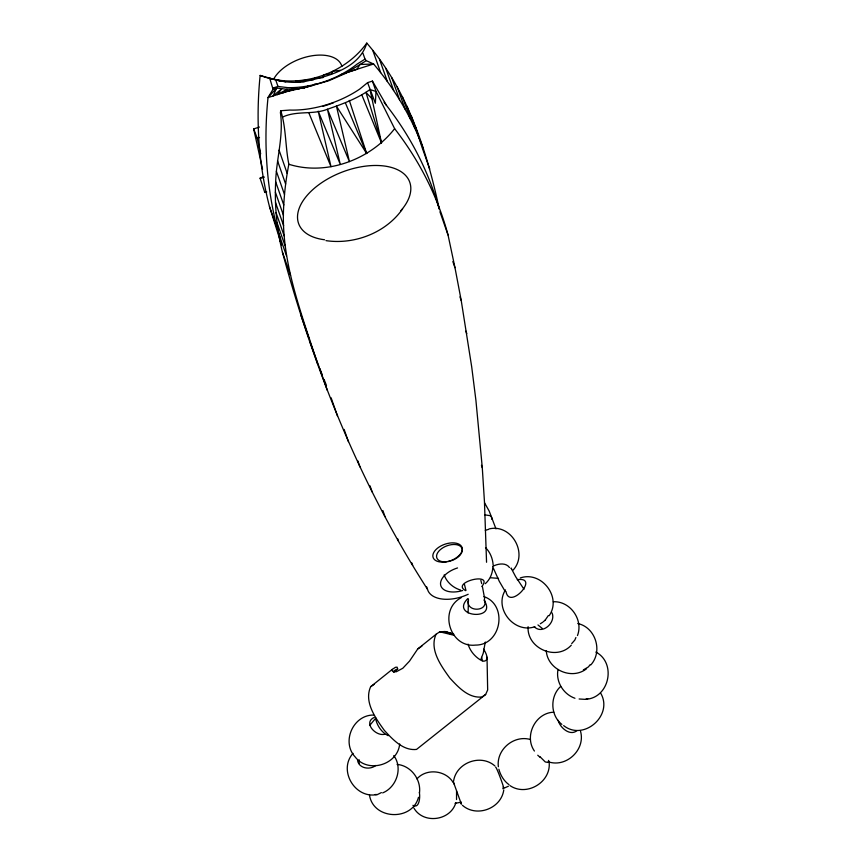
<?xml version="1.0" encoding="UTF-8"?>
<svg xmlns="http://www.w3.org/2000/svg" width="862" height="862" viewBox="0 0 862 862"><rect width="100%" height="100%" fill="white"/><g stroke="black" fill="none" stroke-linecap="round" stroke-linejoin="round"><path stroke-width="1.29" d="M528.104 626.685C526.574 648.45 556.55 661.423 571.29 645.185M498.365 766.749C496.135 749.638 513.86 734.726 530.324 739.488M549.04 761.48C551.949 781.802 526.779 797.124 509.981 785.594M359.045 763.516L359.131 759.767M483.55 649.151C485.608 652.178 490.047 660.529 483.819 661.251L481.761 660.68C475.35 657.286 470.102 651.155 468.055 644.129M468.195 594.263A31.14 17.66 -19.2 0 1 427.498 589.285C360.909 485.856 314.447 370.649 282.424 252.178C276.777 229.184 274.493 205.425 275.668 181.785C276.39 158.543 283.77 136.002 280.409 112.62L280.764 110.735L289.858 110.067A73.173 40.988 -19.1 0 0 359.799 89.023L367.589 82.644L372.427 81.082L386.532 105.455A913.623 518.224 -19.2 0 1 438.952 208.216M317.766 364.367C301.366 312.744 280.139 260.195 283.77 205.005C284.503 191.321 286.184 177.701 288.856 164.265C285.247 146.615 286.206 127.932 280.764 110.735M419.503 792.749C421.162 779.248 410.797 765.618 397.102 764.4M506.037 591.537C509.183 610.727 540.517 576.085 517.254 579.706M485.295 642.018L483.259 653.148L481.018 659.064M558.026 669.451C555.57 681.648 563.349 694.212 574.954 698.263M280.538 238.989L277.338 228.775A913.623 563.198 -19.5 0 1 268.007 97.589L273.038 89.249L269.687 78.183L260.141 75.425A913.623 563.198 -19.5 0 0 269.483 206.611L281.551 244.862M575.902 637.514L574.825 640.067L571.7 643.591M492.73 568.22C492.331 574.038 489.724 579.835 485.295 583.671M548.685 760.392L547.833 762.428L545.237 761.933L539.946 756.653M456.537 799.537L456.558 791.014M399.677 743.938C397.856 764.853 367.977 773.774 355.209 756.987C341.115 742.096 353.097 714.792 373.602 715.051M468.109 612.914L468.443 599.101M577.475 635.553C583.563 619.832 570.267 600.911 553.318 601.751M439.372 209.509C426.679 150.193 407.252 89.723 366.781 43.1C359.282 68.766 327.204 76.61 304.232 81.642C292.724 83.452 280.764 81.718 269.687 78.183L285.742 81.847M453.552 781.317C456.117 762.633 480.791 753.453 494.917 765.973M503.774 789.948C501.221 808.631 476.546 817.812 462.42 805.291M590.179 664.645L588.39 666.919L583.348 669.914M577.012 730.577C570.127 736.557 559.847 727.593 558.156 720.309M418.49 797.296C412.198 821.475 373.138 819.913 369.464 794.969M393.74 672.155L397.673 669.009L397.091 667.156L395.464 667.307L392.221 669.429L370.649 686.723C363.742 702.034 375.724 718.348 384.366 730.405C392.684 739.391 403.082 750.921 416.529 749.423L485.64 694.492L487.666 689.945L487.019 657.178M453.724 634.12L444.921 631.523L439.771 631.792L436.053 634.281C429.147 649.592 441.128 665.906 449.77 677.963C458.088 686.949 468.486 698.479 481.933 696.981L485.64 694.492M455.847 802.705C450.61 820.839 423.307 824.492 413.857 807.996M495.607 767.158C496.717 766.932 506.048 792.846 503.052 787.049M505.488 589.888C493.581 608.486 514.237 633.872 534.882 626.739M549.169 615.694C562.078 597.172 541.411 570.622 520.292 577.939M548.34 615.543L545.237 620.047M513.084 570.148C528.546 553.372 511.252 523.406 489.002 528.956M353.043 753.345C337.807 770.229 355.133 799.203 377.114 794.527M436.053 634.281L417.725 648.978L409.493 661.143L402.802 668.255L396.229 671.778L393.126 671.617L392.296 671.078L392.221 669.429M366.781 43.1C343.561 75.285 297.444 89.842 260.141 75.425M590.804 664.904C603.066 651.532 595.674 627.288 577.755 623.528M455.071 803.33L461.385 802.156M402.608 208.863C386.014 232.762 354.465 244.851 325.976 240.638M369.906 725.211L375.843 718.057M560.666 686.443C549.859 696.248 550.247 715.331 561.862 724.403M288.856 164.265C326.676 176.171 370.595 159.448 394.634 128.675L376.026 91.458L372.427 81.082M416.96 778.892C426.485 767.977 445.913 770.219 453.196 782.567M481.783 586.537C494.432 571.204 449.813 582.4 465.749 590.686M543.728 621.405L545.107 620.177M467.829 598.54C449.145 616.944 498.053 621.567 484.121 600.318M492.805 566.323C497.773 563.737 505.757 562.25 509.474 567.519M461.062 597.775C438.295 609.876 449.835 647.998 475.479 645.099C501.339 645.272 508.257 605.167 483.97 596.579M543.038 622.019L540.312 623.765M282.908 116.93C297.045 110.444 312.949 114.98 327.431 109.248C342.236 104.14 357.137 98.699 369.981 89.551L376.026 91.458L375.347 103.246L367.589 82.644M417.725 648.978L421.895 646.123M381.392 792.587L377.33 794.602L375.132 794.527M370.649 686.723L374.367 684.234M362.956 53.272L365.014 59.101L357.062 64.122A73.173 45.611 -19.4 0 1 287.789 87.644L277.995 86.448L273.146 87.967M423.156 148.447C411.896 117.609 394.828 89.012 373.602 64.003L366.275 60.663L345.36 73.507L328.627 80.802L304.706 87.698L293.199 89.573L268.007 97.589L276.659 88.021L287.014 89.282L299.664 88.614L287.358 91.437L293.339 88.948L282.833 92.87L287.014 89.282L277.392 94.604L281.842 88.657L273.092 95.973L276.659 88.021L273.038 89.249M586.559 668.729C571.721 680.538 547.424 669.515 546.271 650.735M382.663 792.9C396.66 787.265 403.039 767.827 393.762 755.586M375.81 765.434C370.067 770.219 358.861 768.592 357.525 760.316M502.751 788.73L508.364 786.241M330.049 104.022L333.465 102.793M485.284 530.302L488.398 529.451M262.587 169.372L253.687 128.934L259.43 127.048M260.669 153.781L257.221 138.222L259.516 137.467M323.002 106.328L328.907 104.431M344.229 73.345L373.602 64.003L360.057 64.478L356.857 69.326L340.393 74.735M374.27 717.399C362.708 722.539 375.8 736.708 384.775 734.219M587.755 698.629L585.05 699.351L579.124 698.985M586.095 699.276C609.574 697.66 616.599 662.813 595.836 652.06M293.199 89.573L304.706 87.698L300.17 87.719M340.393 70.307L332.743 71.352L331.622 73.981L323.746 74.682L322.851 77.666L314.738 78.011L313.542 79.66L296.194 81.136L299.89 82.407M498.516 578.37L490.532 577.745M304.211 87.17L308.09 86.76M553.803 712.206C535.421 712.648 523.827 736.073 534.418 751.039M307.594 85.898L312.238 85.618M484.853 514.851L490.166 515.681A10.161 5.625 -20.9 0 1 491.803 519.236M397.673 669.009L394.009 670.711L394.063 671.778M314.318 84.239L316.882 84.336M296.194 81.136L304.232 81.642M278.372 80.522L280.721 80.888L276.163 80.047M548.728 761.933C566.69 767.654 585.697 749.455 580.525 731.256M439.771 631.792L453.94 635.251M444.921 631.523L452.69 633.861M460.599 590.071C453.218 587.852 446.667 582.292 444.178 574.879M388.202 735.685C381.607 732.431 376.953 725.578 375.573 718.423M447.647 632.385L451.138 634.216M563.651 725.61C583.671 741.525 613.528 715.341 600.76 693.317M509.033 784.689C503.914 781.058 500.477 775.24 498.872 769.249M412.92 805.345C419.503 809.181 420.322 796.542 419.331 792.404M537.974 624.95L542.155 628.333M537.737 755.231L540.226 757.45M534.268 626.76C542.381 635.068 556.087 622.504 552.068 612.893M381.521 142.941L371.996 98.828L365.951 92.363L381.521 142.941L361.932 95.176M485.532 547.639C490.198 552.154 492.698 558.651 493.161 565.052M365.014 59.101L366.275 60.663M384.096 102.255L386.532 105.455M524.01 589.263L515.681 576.743L511.08 568.036L511.489 568.909M349.304 100.38L366.662 153.522L336.449 106.177L349.422 161.636L327.431 109.248L340.221 164.179L318.197 111.176L331.008 166.711L308.962 113.094M460.653 802.716L461.396 804.16L453.52 782.351L453.865 783.881M505.003 591.138L499.27 581.279L492.816 566.991M484.595 502.88L489.217 511.144L495.984 528.891M481.546 657.372L482.537 660.777M345.479 103.095L366.662 153.522M319.683 368.376L322.119 374.507M324.058 379.42L326.493 385.551M253.687 128.934L257.221 138.222M309.663 341.147L319.199 367.147M484.261 599.316C489.53 611.277 467.042 613.044 467.969 600.976M411.4 116.23L419.255 138.394M421.863 146.82L429.718 168.984M407.09 106.328L414.945 128.492M402.371 96.587L410.237 118.751M397.253 87.019L405.118 109.183M391.736 77.612L399.602 99.776M385.831 68.389L393.686 90.553M379.517 59.349L387.383 81.513M372.826 50.492L380.681 72.656M269.483 206.611L277.338 228.775M280.269 241.069L281.583 244.754M275.7 79.94L277.995 86.448M439.943 211.793L448.046 235.014L454.974 267.673L461.224 300.536L471.697 366.856L475.91 400.302L482.289 467.732L484.455 501.716L486.556 562.261M452.841 261.563L454.974 267.673M459.952 296.873L461.224 300.536M465.943 331.159L466.805 333.594M481.438 465.286L482.289 467.732M279.072 150.171L287.175 173.391M426.647 586.839L427.498 589.285M277.521 160.785L285.624 184.005M276.39 171.322L284.492 194.543M411.831 562.908L412.682 565.353M275.668 181.785L283.77 205.005M397.662 538.707L398.513 541.153M275.377 192.151L283.479 215.381M275.506 202.43L283.609 225.65M382.868 510.552L384.991 516.672M276.045 212.612L284.148 235.832M370.003 485.812L372.136 491.922M277.014 222.676L285.117 245.896M278.394 232.632L286.507 255.852M357.805 460.804L359.939 466.913M282.424 252.178L290.526 275.398M344.132 429.427L348.399 441.646M331.116 397.802L337.516 416.13M319.63 368.365L327.301 390.367M300.784 314.91L308.887 338.13M260.087 178.218L264.763 192.398M415.301 126.283L421.475 145.613M480.845 580.341L481.696 583.628M464.413 584.253L465.879 590.147M482.472 586.871L484.659 598.659M369.981 89.551L371.996 98.828M446.473 561.755A15.322 8.695 -19.2 0 1 433.101 554.072A15.322 8.695 -19.2 0 1 452.054 542.866A15.322 8.695 -19.2 0 1 461.019 553.156M460.437 553.986A15.322 8.695 -19.2 0 1 455.104 558.544M453.972 559.179A15.322 8.695 -19.2 0 1 451.569 560.278M450.32 560.742A15.322 8.695 -19.2 0 1 447.755 561.485M394.634 128.675A913.623 518.224 -19.2 0 1 448.046 235.014M462.614 590.524A20.311 11.518 -19.2 0 1 440.687 585.201A20.311 11.518 -19.2 0 1 457.539 567.939M266.714 192.01A2121.285 5.84 -18.2 0 1 266.283 191.644M264.311 177.206A2121.285 5.84 -18.2 0 1 263.664 176.656M324.554 239.755A59.295 33.015 -20.8 0 1 306.398 196.277A59.295 33.015 -20.8 0 1 385.443 166.172A59.295 33.015 -20.8 0 1 400.83 210.716M273.48 79.455A37.152 20.688 -20.8 0 1 310.266 56.084A37.152 20.688 -20.8 0 1 341.88 66.331M444.544 561.873A13.447 7.758 -21 0 0 462.151 548.975A13.447 7.758 -21 0 0 441.538 548.685A13.447 7.758 -21 0 0 444.544 561.873"/></g></svg>
